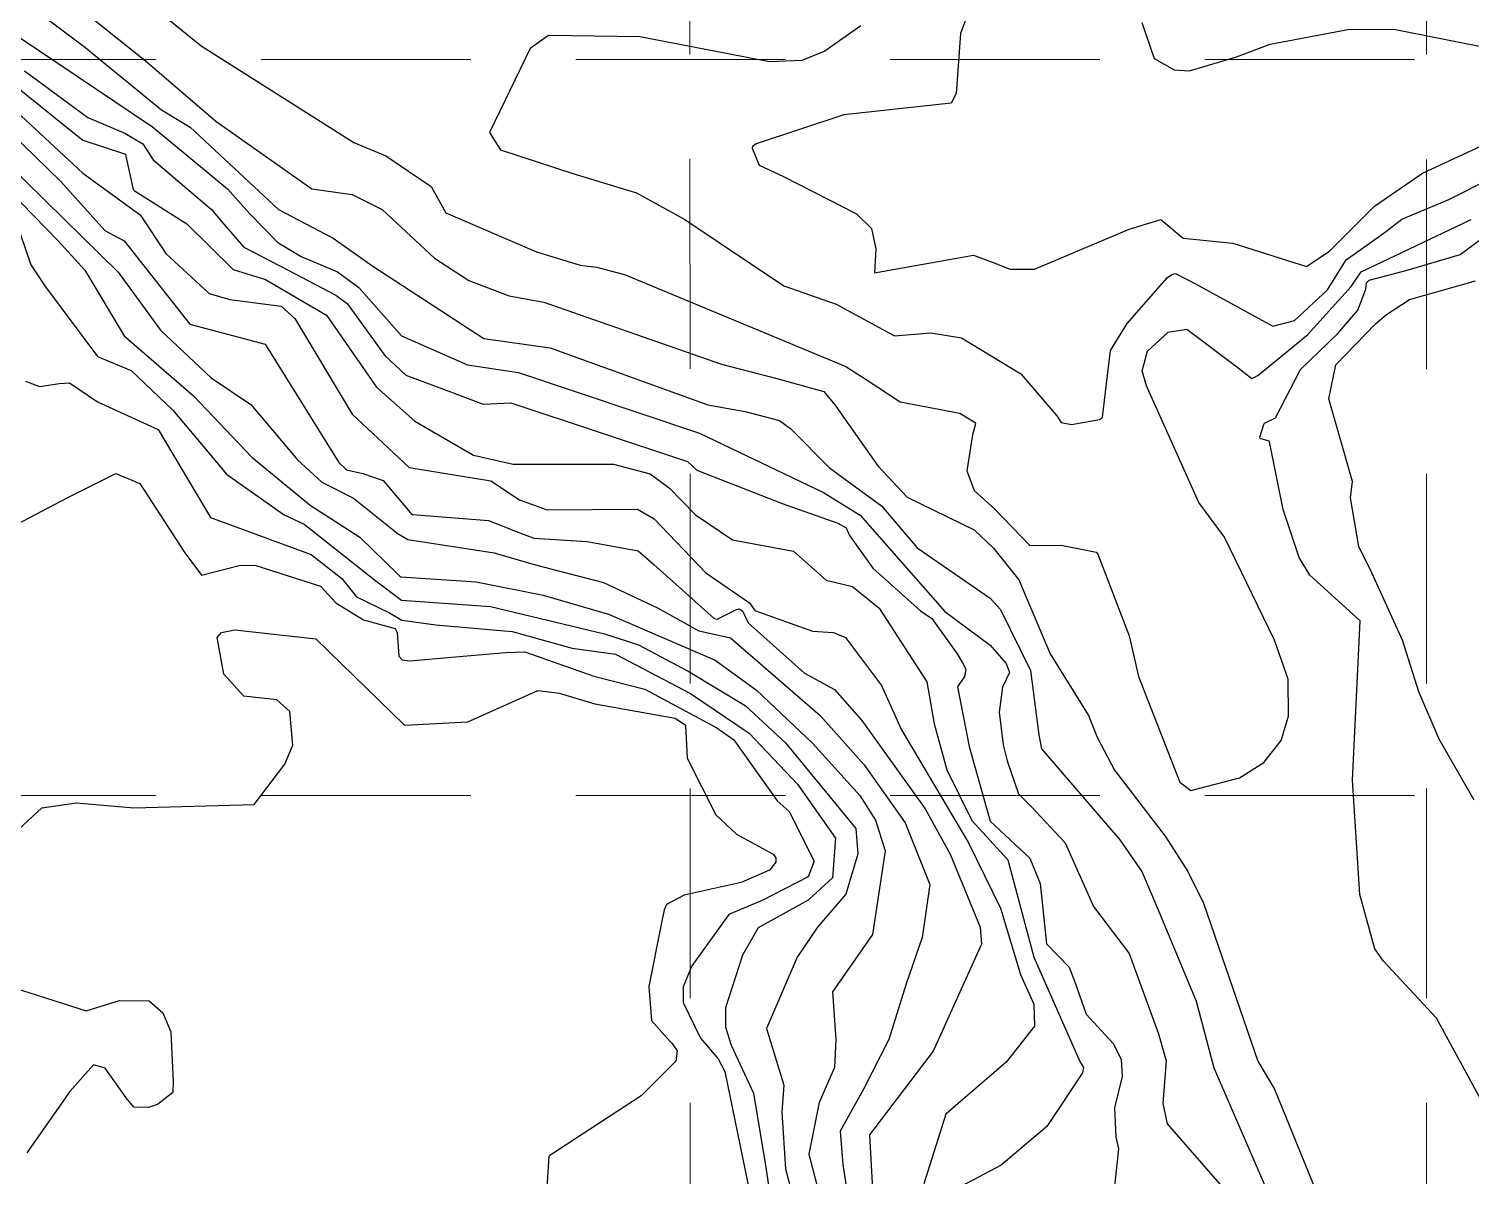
# Model space of a CAD drawing. Header units: inches. Extents: x 2520351 to 2523325, y 7106287 to 7111535.
# Drawn here: x 2520836.4 to 2520939.6, y 7109105.4 to 7109187.5 of the extents above; entities that cross this region are included whole.
import ezdxf

# ---------------------------------------------------------------- set-up
doc = ezdxf.new("R2010")
doc.units = ezdxf.units.IN
doc.header["$MEASUREMENT"] = 0
doc.linetypes.add('DASHED', pattern=[0.75, 0.5, -0.25])
doc.linetypes.add('HIDDEN', pattern=[0.375, 0.25, -0.125])
for name, color, linetype in [('CONTOURS', 35, 'Continuous'), ('GRID', 254, 'DASHED'), ('XPAV-sc1$0$p-foc', 11, 'Continuous')]:
    doc.layers.add(name, color=color, linetype=linetype)

msp = doc.modelspace()

# ---------------------------------------------------------------- linework, layer by layer
at = {"layer": 'CONTOURS'}
for p, q in [((2520843.21, 7109190.8, 733), (2520848.76, 7109186.29, 733)), ((2520838.12, 7109190.54, 734), (2520844.76, 7109185.23, 734)), ((2520903.88, 7109189.36, 731), (2520903.07, 7109187.18, 731)), ((2520837.45, 7109188.44, 735), (2520840.42, 7109186.22, 735)), ((2520895.95, 7109187.71, 732), (2520893.37, 7109185.9, 732)), ((2520916.05, 7109187.97, 730), (2520916.94, 7109185.38, 730)), ((2520835.8, 7109186.87, 736), (2520845.27, 7109180.5, 736)), ((2520873.61, 7109187.02, 732), (2520872.29, 7109186.11, 732)), ((2520880.14, 7109186.93, 732), (2520873.61, 7109187.02, 732)), ((2520889.41, 7109185.14, 732), (2520880.14, 7109186.93, 732)), ((2520903.07, 7109187.18, 731), (2520902.77, 7109182.87, 731)), ((2520925.23, 7109186.4, 730), (2520930.78, 7109187.46, 730)), ((2520930.78, 7109187.46, 730), (2520934.08, 7109187.49, 730)), ((2520934.08, 7109187.49, 730), (2520941.16, 7109186.07, 730)), ((2520840.42, 7109186.22, 735), (2520845.91, 7109181.7, 735)), ((2520848.76, 7109186.29, 733), (2520859.67, 7109179.37, 733)), ((2520872.29, 7109186.11, 732), (2520869.39, 7109180.09, 732)), ((2520893.37, 7109185.9, 732), (2520891.72, 7109185.24, 732)), ((2520922.83, 7109185.51, 730), (2520925.23, 7109186.4, 730)), ((2520833.64, 7109184.89, 738), (2520840.3, 7109179.55, 738)), ((2520844.76, 7109185.23, 734), (2520849.81, 7109180.9, 734)), ((2520891.72, 7109185.24, 732), (2520889.41, 7109185.14, 732)), ((2520916.94, 7109185.38, 730), (2520918.36, 7109184.57, 730)), ((2520918.36, 7109184.57, 730), (2520919.45, 7109184.5, 730)), ((2520919.45, 7109184.5, 730), (2520922.83, 7109185.51, 730)), ((2520836.11, 7109184.51, 737), (2520840.66, 7109181.16, 737)), ((2520833.74, 7109183.25, 739), (2520840.29, 7109177.19, 739)), ((2520902.77, 7109182.87, 731), (2520902.4, 7109182.19, 731)), ((2520833.13, 7109182.02, 740), (2520838.73, 7109176.59, 740)), ((2520845.91, 7109181.7, 735), (2520847.98, 7109180.48, 735)), ((2520902.4, 7109182.19, 731), (2520894.74, 7109181.36, 731)), ((2520840.66, 7109181.16, 737), (2520843.29, 7109180.03, 737)), ((2520845.27, 7109180.5, 736), (2520850.65, 7109176.07, 736)), ((2520847.98, 7109180.48, 735), (2520854.29, 7109174.57, 735)), ((2520849.81, 7109180.9, 734), (2520856.68, 7109176.05, 734)), ((2520894.74, 7109181.36, 731), (2520888.46, 7109179.29, 731)), ((2520840.3, 7109179.55, 738), (2520843.28, 7109178.57, 738)), ((2520843.29, 7109180.03, 737), (2520844.59, 7109179.29, 737)), ((2520869.39, 7109180.09, 732), (2520870.16, 7109178.84, 732)), ((2520843.28, 7109178.57, 738), (2520843.35, 7109178.54, 738)), ((2520843.35, 7109178.54, 738), (2520843.37, 7109178.39, 738)), ((2520843.37, 7109178.39, 738), (2520843.89, 7109176.02, 738)), ((2520844.59, 7109179.29, 737), (2520845.32, 7109178.13, 737)), ((2520859.67, 7109179.37, 733), (2520861.98, 7109178.42, 733)), ((2520861.98, 7109178.42, 733), (2520865.21, 7109176.23, 733)), ((2520870.16, 7109178.84, 732), (2520875.35, 7109177.15, 732)), ((2520888.2, 7109179.09, 731), (2520888.17, 7109178.97, 731)), ((2520888.17, 7109178.97, 731), (2520888.67, 7109177.75, 731)), ((2520888.46, 7109179.29, 731), (2520888.2, 7109179.09, 731)), ((2520936.14, 7109177.19, 731), (2520940.66, 7109179.27, 731)), ((2520833.65, 7109177.34, 742), (2520838.5, 7109172.36, 742)), ((2520834.8, 7109177.96, 741), (2520840.32, 7109172.55, 741)), ((2520845.32, 7109178.13, 737), (2520849.5, 7109174.59, 737)), ((2520888.67, 7109177.75, 731), (2520890.41, 7109176.93, 731)), ((2520838.73, 7109176.59, 740), (2520841.87, 7109173.08, 740)), ((2520840.29, 7109177.19, 739), (2520844.4, 7109174.19, 739)), ((2520875.35, 7109177.15, 732), (2520879.91, 7109175.77, 732)), ((2520890.41, 7109176.93, 731), (2520895.63, 7109174.27, 731)), ((2520932.7, 7109174.83, 731), (2520936.14, 7109177.19, 731)), ((2520938.02, 7109175.29, 732), (2520940.85, 7109176.72, 732)), ((2520843.89, 7109176.02, 738), (2520843.97, 7109175.94, 738)), ((2520843.97, 7109175.94, 738), (2520847.73, 7109173.56, 738)), ((2520850.65, 7109176.07, 736), (2520852.21, 7109174.3, 736)), ((2520856.68, 7109176.05, 734), (2520859.56, 7109175.65, 734)), ((2520859.56, 7109175.65, 734), (2520861.7, 7109174.59, 734)), ((2520865.21, 7109176.23, 733), (2520866.25, 7109174.35, 733)), ((2520879.91, 7109175.77, 732), (2520883.36, 7109173.87, 732)), ((2520934.66, 7109173.88, 732), (2520938.02, 7109175.29, 732)), ((2520849.5, 7109174.59, 737), (2520850.38, 7109173.54, 737)), ((2520852.21, 7109174.3, 736), (2520854.24, 7109172.23, 736)), ((2520854.29, 7109174.57, 735), (2520858.19, 7109172.54, 735)), ((2520861.7, 7109174.59, 734), (2520865.46, 7109171.1, 734)), ((2520866.25, 7109174.35, 733), (2520872.75, 7109171.55, 733)), ((2520895.63, 7109174.27, 731), (2520896.7, 7109173.22, 731)), ((2520929.5, 7109171.62, 731), (2520932.7, 7109174.83, 731)), ((2520835.48, 7109173.85, 743), (2520836.58, 7109170.62, 743)), ((2520844.4, 7109174.19, 739), (2520846.24, 7109171.43, 739)), ((2520847.73, 7109173.56, 738), (2520851.05, 7109170.28, 738)), ((2520850.38, 7109173.54, 737), (2520851.82, 7109171.89, 737)), ((2520883.36, 7109173.87, 732), (2520890.44, 7109169.11, 732)), ((2520896.7, 7109173.22, 731), (2520897.03, 7109171.76, 731)), ((2520915.14, 7109173.18, 731), (2520917.4, 7109173.87, 731)), ((2520917.4, 7109173.87, 731), (2520919, 7109172.53, 731)), ((2520931.75, 7109170.11, 733), (2520939.62, 7109173.87, 733)), ((2520933.38, 7109172.92, 732), (2520934.66, 7109173.88, 732)), ((2520838.5, 7109172.36, 742), (2520840.43, 7109170.24, 742)), ((2520840.32, 7109172.55, 741), (2520842.82, 7109170.09, 741)), ((2520841.87, 7109173.08, 740), (2520843.24, 7109172.34, 740)), ((2520843.24, 7109172.34, 740), (2520847.95, 7109166.38, 740)), ((2520854.24, 7109172.23, 736), (2520855.92, 7109171.21, 736)), ((2520858.19, 7109172.54, 735), (2520861.04, 7109170.52, 735)), ((2520908.37, 7109170.32, 731), (2520915.14, 7109173.18, 731)), ((2520919, 7109172.53, 731), (2520922.55, 7109172.18, 731)), ((2520922.55, 7109172.18, 731), (2520927.84, 7109170.51, 731)), ((2520930.66, 7109170.99, 732), (2520933.38, 7109172.92, 732)), ((2520938.83, 7109171.37, 734), (2520941.28, 7109173.17, 734)), ((2520846.24, 7109171.43, 739), (2520849.34, 7109168.58, 739)), ((2520851.82, 7109171.89, 737), (2520854.98, 7109170.23, 737)), ((2520855.92, 7109171.21, 736), (2520858.5, 7109170.11, 736)), ((2520872.75, 7109171.55, 733), (2520875.87, 7109170.61, 733)), ((2520897.03, 7109171.76, 731), (2520896.92, 7109170.06, 731)), ((2520896.92, 7109170.06, 731), (2520904, 7109171.32, 731)), ((2520904, 7109171.32, 731), (2520905.73, 7109170.68, 731)), ((2520927.84, 7109170.51, 731), (2520929.5, 7109171.62, 731)), ((2520935.04, 7109170.24, 734), (2520938.83, 7109171.37, 734)), ((2520836.58, 7109170.62, 743), (2520837.63, 7109169.06, 743)), ((2520840.43, 7109170.24, 742), (2520843.26, 7109165.55, 742)), ((2520851.05, 7109170.28, 738), (2520853.37, 7109169.58, 738)), ((2520854.98, 7109170.23, 737), (2520858.38, 7109168.45, 737)), ((2520858.5, 7109170.11, 736), (2520860.03, 7109169.01, 736)), ((2520861.04, 7109170.52, 735), (2520868.97, 7109165.36, 735)), ((2520865.46, 7109171.1, 734), (2520867.91, 7109169.51, 734)), ((2520875.87, 7109170.61, 733), (2520877.04, 7109170.45, 733)), ((2520877.04, 7109170.45, 733), (2520879.05, 7109169.92, 733)), ((2520905.73, 7109170.68, 731), (2520906.61, 7109170.31, 731)), ((2520906.61, 7109170.31, 731), (2520908.37, 7109170.32, 731)), ((2520929.33, 7109168.83, 732), (2520930.66, 7109170.99, 732)), ((2520931.03, 7109169.08, 733), (2520931.75, 7109170.11, 733)), ((2520932.32, 7109169.53, 734), (2520935.04, 7109170.24, 734)), ((2520935.04, 7109170.24, 734), (2520935.04, 7109170.24, 734)), ((2520842.82, 7109170.09, 741), (2520845.86, 7109165.94, 741)), ((2520853.37, 7109169.58, 738), (2520857.73, 7109167.01, 738)), ((2520867.91, 7109169.51, 734), (2520870.79, 7109168.41, 734)), ((2520879.05, 7109169.92, 733), (2520894.88, 7109163.34, 733)), ((2520890.44, 7109169.11, 732), (2520894.18, 7109167.82, 732)), ((2520914.99, 7109166.43, 732), (2520917.88, 7109169.72, 732)), ((2520917.88, 7109169.72, 732), (2520918.2, 7109169.92, 732)), ((2520918.2, 7109169.92, 732), (2520918.44, 7109170.01, 732)), ((2520918.44, 7109170.01, 732), (2520918.5, 7109169.99, 732)), ((2520918.5, 7109169.99, 732), (2520919.9, 7109169.27, 732)), ((2520919.9, 7109169.27, 732), (2520925.43, 7109166.24, 732)), ((2520927.91, 7109165.62, 733), (2520931.03, 7109169.08, 733)), ((2520932.07, 7109168.87, 734), (2520932.13, 7109169.34, 734)), ((2520932.13, 7109169.34, 734), (2520932.32, 7109169.53, 734)), ((2520935.21, 7109168.15, 735), (2520939.92, 7109169.47, 735)), ((2520837.63, 7109169.06, 743), (2520841.35, 7109164.06, 743)), ((2520849.34, 7109168.58, 739), (2520850.81, 7109168.14, 739)), ((2520850.81, 7109168.14, 739), (2520854.47, 7109167.67, 739)), ((2520858.38, 7109168.45, 737), (2520859.21, 7109167.86, 737)), ((2520860.03, 7109169.01, 736), (2520863.08, 7109165.54, 736)), ((2520870.79, 7109168.41, 734), (2520873.27, 7109167.94, 734)), ((2520926.97, 7109166.65, 732), (2520929.33, 7109168.83, 732)), ((2520931.51, 7109167.37, 734), (2520932.07, 7109168.87, 734)), ((2520933.55, 7109167.08, 735), (2520935.21, 7109168.15, 735)), ((2520854.47, 7109167.67, 739), (2520855.47, 7109166.78, 739)), ((2520857.73, 7109167.01, 738), (2520861.3, 7109161.87, 738)), ((2520859.21, 7109167.86, 737), (2520861.89, 7109164.13, 737)), ((2520873.27, 7109167.94, 734), (2520885.98, 7109163.51, 734)), ((2520894.18, 7109167.82, 732), (2520898.36, 7109165.55, 732)), ((2520930.07, 7109165.7, 734), (2520931.51, 7109167.37, 734)), ((2520932.76, 7109166.41, 735), (2520933.55, 7109167.08, 735)), ((2520847.95, 7109166.38, 740), (2520853.34, 7109164.95, 740)), ((2520855.47, 7109166.78, 739), (2520859.56, 7109159.94, 739)), ((2520913.82, 7109164.5, 732), (2520914.99, 7109166.43, 732)), ((2520917.93, 7109165.81, 733), (2520919.27, 7109166.02, 733)), ((2520919.27, 7109166.02, 733), (2520922.82, 7109163.34, 733)), ((2520925.43, 7109166.24, 732), (2520926.97, 7109166.65, 732)), ((2520929.94, 7109163.47, 735), (2520932.76, 7109166.41, 735)), ((2520843.26, 7109165.55, 742), (2520848.22, 7109161.25, 742)), ((2520845.86, 7109165.94, 741), (2520849.47, 7109162.54, 741)), ((2520853.34, 7109164.95, 740), (2520858.6, 7109156.47, 740)), ((2520863.08, 7109165.54, 736), (2520867.82, 7109163.46, 736)), ((2520868.97, 7109165.36, 735), (2520873.72, 7109164.68, 735)), ((2520898.36, 7109165.55, 732), (2520900.95, 7109165.75, 732)), ((2520900.95, 7109165.75, 732), (2520903.14, 7109165.41, 732)), ((2520903.14, 7109165.41, 732), (2520907.39, 7109162.82, 732)), ((2520916.45, 7109164.44, 733), (2520917.93, 7109165.81, 733)), ((2520924.34, 7109162.7, 733), (2520927.91, 7109165.62, 733)), ((2520927.39, 7109163.13, 734), (2520930.07, 7109165.7, 734)), ((2520841.35, 7109164.06, 743), (2520843.76, 7109163.06, 743)), ((2520861.89, 7109164.13, 737), (2520863.39, 7109162.73, 737)), ((2520873.72, 7109164.68, 735), (2520885, 7109160.61, 735)), ((2520913.23, 7109159.73, 732), (2520913.82, 7109164.5, 732)), ((2520916.07, 7109163.04, 733), (2520916.45, 7109164.44, 733)), ((2520843.76, 7109163.06, 743), (2520846.72, 7109160.23, 743)), ((2520867.82, 7109163.46, 736), (2520871.45, 7109162.91, 736)), ((2520871.45, 7109162.91, 736), (2520884.41, 7109158.57, 736)), ((2520885.98, 7109163.51, 734), (2520889.95, 7109162.49, 734)), ((2520894.88, 7109163.34, 733), (2520896.4, 7109162.38, 733)), ((2520916.38, 7109161.96, 733), (2520916.07, 7109163.04, 733)), ((2520922.82, 7109163.34, 733), (2520923.91, 7109162.5, 733)), ((2520925.61, 7109159.67, 734), (2520927.39, 7109163.13, 734)), ((2520929.44, 7109161.04, 735), (2520929.94, 7109163.47, 735)), ((2520836.2, 7109162.31, 744), (2520837.19, 7109161.91, 744)), ((2520837.19, 7109161.91, 744), (2520838.62, 7109162.13, 744)), ((2520838.62, 7109162.13, 744), (2520839.34, 7109162.19, 744)), ((2520838.62, 7109162.13, 744), (2520838.62, 7109162.13, 744)), ((2520839.34, 7109162.19, 744), (2520841.35, 7109160.83, 744)), ((2520849.47, 7109162.54, 741), (2520852.3, 7109160.62, 741)), ((2520861.3, 7109161.87, 738), (2520864.05, 7109159.43, 738)), ((2520863.39, 7109162.73, 737), (2520866.28, 7109161.65, 737)), ((2520889.95, 7109162.49, 734), (2520893.31, 7109161.57, 734)), ((2520896.4, 7109162.38, 733), (2520898.76, 7109160.83, 733)), ((2520907.39, 7109162.82, 732), (2520909.96, 7109159.82, 732)), ((2520920.12, 7109153.63, 733), (2520916.38, 7109161.96, 733)), ((2520923.91, 7109162.5, 733), (2520924.34, 7109162.7, 733)), ((2520841.35, 7109160.83, 744), (2520845.67, 7109158.83, 744)), ((2520848.22, 7109161.25, 742), (2520852.38, 7109156.87, 742)), ((2520866.28, 7109161.65, 737), (2520868.92, 7109160.65, 737)), ((2520893.31, 7109161.57, 734), (2520894.09, 7109160.61, 734)), ((2520898.76, 7109160.83, 733), (2520903.02, 7109160.02, 733)), ((2520931.11, 7109155.13, 735), (2520929.44, 7109161.04, 735)), ((2520846.72, 7109160.23, 743), (2520848.63, 7109157.97, 743)), ((2520852.3, 7109160.62, 741), (2520855.64, 7109156.67, 741)), ((2520859.56, 7109159.94, 739), (2520863.63, 7109156.12, 739)), ((2520868.92, 7109160.65, 737), (2520870.9, 7109160.76, 737)), ((2520870.9, 7109160.76, 737), (2520883.55, 7109156.55, 737)), ((2520885, 7109160.61, 735), (2520887.67, 7109160.13, 735)), ((2520887.67, 7109160.13, 735), (2520890.12, 7109159.48, 735)), ((2520894.09, 7109160.61, 734), (2520897.17, 7109156.25, 734)), ((2520903.02, 7109160.02, 733), (2520904.12, 7109159.35, 733)), ((2520909.96, 7109159.82, 732), (2520910.27, 7109159.35, 732)), ((2520845.67, 7109158.83, 744), (2520849.42, 7109152.54, 744)), ((2520864.05, 7109159.43, 738), (2520868.25, 7109157, 738)), ((2520890.12, 7109159.48, 735), (2520890.94, 7109158.89, 735)), ((2520890.94, 7109158.89, 735), (2520893.71, 7109156.09, 735)), ((2520904.16, 7109159.25, 733), (2520903.93, 7109158.45, 733)), ((2520904.12, 7109159.35, 733), (2520904.16, 7109159.25, 733)), ((2520910.27, 7109159.35, 732), (2520911.02, 7109159.19, 732)), ((2520911.02, 7109159.19, 732), (2520913.02, 7109159.56, 732)), ((2520913.02, 7109159.56, 732), (2520913.09, 7109159.61, 732)), ((2520913.09, 7109159.61, 732), (2520913.16, 7109159.66, 732)), ((2520913.16, 7109159.66, 732), (2520913.23, 7109159.73, 732)), ((2520924.49, 7109158.29, 734), (2520924.78, 7109159.2, 734)), ((2520924.78, 7109159.2, 734), (2520924.83, 7109159.3, 734)), ((2520924.83, 7109159.3, 734), (2520925.61, 7109159.67, 734)), ((2520848.63, 7109157.97, 743), (2520850.57, 7109155.65, 743)), ((2520884.41, 7109158.57, 736), (2520893.27, 7109154.33, 736)), ((2520903.93, 7109158.45, 733), (2520903.54, 7109155.88, 733)), ((2520924.51, 7109158.2, 734), (2520924.49, 7109158.29, 734)), ((2520925.15, 7109158, 734), (2520924.51, 7109158.2, 734)), ((2520925.18, 7109157.96, 734), (2520925.15, 7109158, 734)), ((2520926.15, 7109153.13, 734), (2520925.18, 7109157.96, 734)), ((2520852.38, 7109156.87, 742), (2520856.55, 7109153.43, 742)), ((2520868.25, 7109157, 738), (2520871.08, 7109156.37, 738)), ((2520839.23, 7109153.97, 745), (2520842.66, 7109155.7, 745)), ((2520842.66, 7109155.7, 745), (2520844.38, 7109154.97, 745)), ((2520855.64, 7109156.67, 741), (2520857.4, 7109155.07, 741)), ((2520858.6, 7109156.47, 740), (2520859.15, 7109155.95, 740)), ((2520859.15, 7109155.95, 740), (2520860.32, 7109155.7, 740)), ((2520860.32, 7109155.7, 740), (2520861.77, 7109155.19, 740)), ((2520863.63, 7109156.12, 739), (2520869.49, 7109155.18, 739)), ((2520871.08, 7109156.37, 738), (2520878.25, 7109156.36, 738)), ((2520878.25, 7109156.36, 738), (2520880.87, 7109155.66, 738)), ((2520880.87, 7109155.66, 738), (2520882.25, 7109154.64, 738)), ((2520883.55, 7109156.55, 737), (2520884.21, 7109155.93, 737)), ((2520884.21, 7109155.93, 737), (2520890.31, 7109153.55, 737)), ((2520893.71, 7109156.09, 735), (2520897.43, 7109153.37, 735)), ((2520897.17, 7109156.25, 734), (2520899.27, 7109153.99, 734)), ((2520903.54, 7109155.88, 733), (2520904.06, 7109154.48, 733)), ((2520844.38, 7109154.97, 745), (2520847.6, 7109150.02, 745)), ((2520850.57, 7109155.65, 743), (2520854.69, 7109152.73, 743)), ((2520857.4, 7109155.07, 741), (2520859.66, 7109153.92, 741)), ((2520861.77, 7109155.19, 740), (2520863.71, 7109152.91, 740)), ((2520869.49, 7109155.18, 739), (2520871.53, 7109153.81, 739)), ((2520882.25, 7109154.64, 738), (2520884.13, 7109152.73, 738)), ((2520930.97, 7109153.96, 735), (2520931.11, 7109155.13, 735)), ((2520830.14, 7109149.21, 745), (2520839.23, 7109153.97, 745)), ((2520859.66, 7109153.92, 741), (2520862.28, 7109151.84, 741)), ((2520871.53, 7109153.81, 739), (2520873.5, 7109153.09, 739)), ((2520893.27, 7109154.33, 736), (2520895.9, 7109152.71, 736)), ((2520899.27, 7109153.99, 734), (2520904.06, 7109151.67, 734)), ((2520904.06, 7109154.48, 733), (2520905.53, 7109153.14, 733)), ((2520921.97, 7109151.15, 733), (2520920.12, 7109153.63, 733)), ((2520931.57, 7109150.46, 735), (2520930.97, 7109153.96, 735)), ((2520854.69, 7109152.73, 743), (2520856.13, 7109152.06, 743)), ((2520856.55, 7109153.43, 742), (2520860.11, 7109151.15, 742)), ((2520863.71, 7109152.91, 740), (2520863.79, 7109152.84, 740)), ((2520863.79, 7109152.84, 740), (2520863.88, 7109152.77, 740)), ((2520863.88, 7109152.77, 740), (2520869.31, 7109152.33, 740)), ((2520873.5, 7109153.09, 739), (2520879.97, 7109153.15, 739)), ((2520879.97, 7109153.15, 739), (2520881.17, 7109152.44, 739)), ((2520884.13, 7109152.73, 738), (2520886.77, 7109150.96, 738)), ((2520890.31, 7109153.55, 737), (2520894.3, 7109152.15, 737)), ((2520895.9, 7109152.71, 736), (2520901.96, 7109145.81, 736)), ((2520897.43, 7109153.37, 735), (2520899.99, 7109150.37, 735)), ((2520905.53, 7109153.14, 733), (2520908.04, 7109150.55, 733)), ((2520927.31, 7109149.68, 734), (2520926.15, 7109153.13, 734)), ((2520849.42, 7109152.54, 744), (2520856.62, 7109149.9, 744)), ((2520856.13, 7109152.06, 743), (2520861.26, 7109148.02, 743)), ((2520862.28, 7109151.84, 741), (2520862.79, 7109151.43, 741)), ((2520869.31, 7109152.33, 740), (2520871.24, 7109151.57, 740)), ((2520871.24, 7109151.57, 740), (2520872.56, 7109151.07, 740)), ((2520881.17, 7109152.44, 739), (2520884.85, 7109148.59, 739)), ((2520894.3, 7109152.15, 737), (2520894.89, 7109151.81, 737)), ((2520894.89, 7109151.81, 737), (2520895.13, 7109151.27, 737)), ((2520904.06, 7109151.67, 734), (2520905.45, 7109150.36, 734)), ((2520860.11, 7109151.15, 742), (2520862.86, 7109148.46, 742)), ((2520862.79, 7109151.43, 741), (2520863.55, 7109150.98, 741)), ((2520863.55, 7109150.98, 741), (2520869.71, 7109150.02, 741)), ((2520872.56, 7109151.07, 740), (2520876.37, 7109150.84, 740)), ((2520876.37, 7109150.84, 740), (2520880.01, 7109150.17, 740)), ((2520886.77, 7109150.96, 738), (2520891.14, 7109150.14, 738)), ((2520895.13, 7109151.27, 737), (2520896.81, 7109148.91, 737)), ((2520908.04, 7109150.55, 733), (2520910.29, 7109150.56, 733)), ((2520910.29, 7109150.56, 733), (2520912.78, 7109150.07, 733)), ((2520925.53, 7109143.78, 733), (2520921.97, 7109151.15, 733)), ((2520847.6, 7109150.02, 745), (2520848.79, 7109148.43, 745)), ((2520856.62, 7109149.9, 744), (2520858.82, 7109148.19, 744)), ((2520869.71, 7109150.02, 741), (2520872.58, 7109149.19, 741)), ((2520880.01, 7109150.17, 740), (2520881.15, 7109149.18, 740)), ((2520891.14, 7109150.14, 738), (2520893.47, 7109148.07, 738)), ((2520899.99, 7109150.37, 735), (2520905.19, 7109146.77, 735)), ((2520905.45, 7109150.36, 734), (2520907.24, 7109148.09, 734)), ((2520912.78, 7109150.07, 733), (2520912.91, 7109149.92, 733)), ((2520912.91, 7109149.92, 733), (2520915.14, 7109144.07, 733)), ((2520928.06, 7109148.42, 734), (2520927.31, 7109149.68, 734)), ((2520932.51, 7109148.58, 735), (2520931.57, 7109150.46, 735)), ((2520848.79, 7109148.43, 745), (2520851.57, 7109149.14, 745)), ((2520851.57, 7109149.14, 745), (2520852.67, 7109149.12, 745)), ((2520852.67, 7109149.12, 745), (2520857.3, 7109147.64, 745)), ((2520862.86, 7109148.46, 742), (2520862.92, 7109148.4, 742)), ((2520872.58, 7109149.19, 741), (2520877.55, 7109147.89, 741)), ((2520881.15, 7109149.18, 740), (2520885.45, 7109145.33, 740)), ((2520884.85, 7109148.59, 739), (2520887.98, 7109146.43, 739)), ((2520896.81, 7109148.91, 737), (2520900.21, 7109145.86, 737)), ((2520934.69, 7109143.78, 735), (2520932.51, 7109148.58, 735)), ((2520857.3, 7109147.64, 745), (2520858.38, 7109146.44, 745)), ((2520858.82, 7109148.19, 744), (2520859.86, 7109146.87, 744)), ((2520861.26, 7109148.02, 743), (2520863.08, 7109146.64, 743)), ((2520862.92, 7109148.4, 742), (2520862.98, 7109148.35, 742)), ((2520862.98, 7109148.35, 742), (2520863.04, 7109148.29, 742)), ((2520863.04, 7109148.29, 742), (2520868.44, 7109147.94, 742)), ((2520868.44, 7109147.94, 742), (2520873.23, 7109146.99, 742)), ((2520877.55, 7109147.89, 741), (2520881.4, 7109146.08, 741)), ((2520893.47, 7109148.07, 738), (2520895.35, 7109147.6, 738)), ((2520895.35, 7109147.6, 738), (2520897.25, 7109146.07, 738)), ((2520907.24, 7109148.09, 734), (2520909.5, 7109142.8, 734)), ((2520931.66, 7109145.16, 734), (2520928.06, 7109148.42, 734)), ((2520858.38, 7109146.44, 745), (2520860.38, 7109145.23, 745)), ((2520859.86, 7109146.87, 744), (2520862.23, 7109145.72, 744)), ((2520863.08, 7109146.64, 743), (2520869.45, 7109146.18, 743)), ((2520873.23, 7109146.99, 742), (2520877.9, 7109145.63, 742)), ((2520887.98, 7109146.43, 739), (2520888.37, 7109145.9, 739)), ((2520905.19, 7109146.77, 735), (2520905.94, 7109145.96, 735)), ((2520862.23, 7109145.72, 744), (2520863.12, 7109145.21, 744)), ((2520869.45, 7109146.18, 743), (2520877.61, 7109144.22, 743)), ((2520877.9, 7109145.63, 742), (2520885.52, 7109142.33, 742)), ((2520881.4, 7109146.08, 741), (2520884.36, 7109144.43, 741)), ((2520885.68, 7109145.27, 740), (2520887.05, 7109145.96, 740)), ((2520887.05, 7109145.96, 740), (2520887.18, 7109145.99, 740)), ((2520887.18, 7109145.99, 740), (2520887.24, 7109146, 740)), ((2520887.24, 7109146, 740), (2520887.49, 7109145.87, 740)), ((2520887.49, 7109145.87, 740), (2520887.88, 7109145.01, 740)), ((2520888.37, 7109145.9, 739), (2520892.5, 7109144.41, 739)), ((2520897.25, 7109146.07, 738), (2520900.68, 7109140.8, 738)), ((2520900.21, 7109145.86, 737), (2520901.02, 7109145.33, 737)), ((2520901.96, 7109145.81, 736), (2520905.21, 7109143.41, 736)), ((2520905.94, 7109145.96, 735), (2520908.09, 7109141.61, 735)), ((2520849.91, 7109143.95, 746), (2520850.22, 7109144.33, 746)), ((2520850.22, 7109144.33, 746), (2520851.16, 7109144.51, 746)), ((2520851.16, 7109144.51, 746), (2520856.97, 7109143.86, 746)), ((2520860.38, 7109145.23, 745), (2520862.63, 7109144.61, 745)), ((2520862.63, 7109144.61, 745), (2520862.79, 7109144.32, 745)), ((2520862.79, 7109144.32, 745), (2520862.9, 7109142.62, 745)), ((2520863.12, 7109145.21, 744), (2520865.54, 7109144.87, 744)), ((2520865.54, 7109144.87, 744), (2520871.01, 7109144.39, 744)), ((2520871.01, 7109144.39, 744), (2520875.31, 7109143.2, 744)), ((2520884.36, 7109144.43, 741), (2520886.63, 7109143.94, 741)), ((2520885.45, 7109145.33, 740), (2520885.56, 7109145.29, 740)), ((2520885.56, 7109145.29, 740), (2520885.68, 7109145.27, 740)), ((2520887.88, 7109145.01, 740), (2520891.93, 7109141.4, 740)), ((2520892.5, 7109144.41, 739), (2520893.99, 7109144.32, 739)), ((2520893.99, 7109144.32, 739), (2520894.86, 7109143.97, 739)), ((2520901.02, 7109145.33, 737), (2520902.83, 7109142.79, 737)), ((2520931.11, 7109133.75, 734), (2520931.66, 7109145.16, 734)), ((2520850.38, 7109141.33, 746), (2520849.91, 7109143.95, 746)), ((2520856.97, 7109143.86, 746), (2520863.31, 7109137.69, 746)), ((2520877.61, 7109144.22, 743), (2520880.05, 7109143.43, 743)), ((2520880.05, 7109143.43, 743), (2520883.59, 7109141.55, 743)), ((2520886.63, 7109143.94, 741), (2520893.04, 7109138.38, 741)), ((2520894.86, 7109143.97, 739), (2520897.42, 7109140.53, 739)), ((2520905.21, 7109143.41, 736), (2520906.34, 7109142.09, 736)), ((2520915.14, 7109144.07, 733), (2520915.82, 7109141.17, 733)), ((2520926.52, 7109140.97, 733), (2520925.53, 7109143.78, 733)), ((2520935.87, 7109140.08, 735), (2520934.69, 7109143.78, 735)), ((2520862.9, 7109142.62, 745), (2520863.13, 7109142.37, 745)), ((2520863.13, 7109142.37, 745), (2520863.65, 7109142.29, 745)), ((2520863.65, 7109142.29, 745), (2520870.53, 7109142.88, 745)), ((2520870.53, 7109142.88, 745), (2520871.92, 7109142.93, 745)), ((2520871.92, 7109142.93, 745), (2520876.84, 7109141.19, 745)), ((2520875.31, 7109143.2, 744), (2520878.41, 7109142.77, 744)), ((2520878.41, 7109142.77, 744), (2520883.76, 7109139.95, 744)), ((2520885.52, 7109142.33, 742), (2520888.49, 7109140.2, 742)), ((2520902.83, 7109142.79, 737), (2520903.23, 7109142.15, 737)), ((2520909.5, 7109142.8, 734), (2520912.23, 7109138.39, 734)), ((2520851.8, 7109139.76, 746), (2520850.38, 7109141.33, 746)), ((2520883.59, 7109141.55, 743), (2520887.68, 7109139.1, 743)), ((2520891.93, 7109141.4, 740), (2520894.06, 7109140.25, 740)), ((2520903.23, 7109142.15, 737), (2520903.47, 7109141.7, 737)), ((2520903.47, 7109141.7, 737), (2520903.36, 7109141.16, 737)), ((2520906.58, 7109141.46, 736), (2520906.09, 7109140.41, 736)), ((2520906.34, 7109142.09, 736), (2520906.58, 7109141.46, 736)), ((2520908.09, 7109141.61, 735), (2520908.68, 7109137, 735)), ((2520876.84, 7109141.19, 745), (2520880.49, 7109140.26, 745)), ((2520880.49, 7109140.26, 745), (2520885.64, 7109137.51, 745)), ((2520888.49, 7109140.2, 742), (2520892.5, 7109136.4, 742)), ((2520894.06, 7109140.25, 740), (2520896.03, 7109138.02, 740)), ((2520897.42, 7109140.53, 739), (2520898.86, 7109137.35, 739)), ((2520900.68, 7109140.8, 738), (2520901.19, 7109137.79, 738)), ((2520903.36, 7109141.16, 737), (2520902.86, 7109140.44, 737)), ((2520902.86, 7109140.44, 737), (2520903.7, 7109136.16, 737)), ((2520906.09, 7109140.41, 736), (2520905.85, 7109138.63, 736)), ((2520915.82, 7109141.17, 733), (2520918.76, 7109133.61, 733)), ((2520926.55, 7109138.34, 733), (2520926.52, 7109140.97, 733)), ((2520854.18, 7109139.49, 746), (2520851.8, 7109139.76, 746)), ((2520855.09, 7109138.66, 746), (2520854.18, 7109139.49, 746)), ((2520867.83, 7109137.93, 746), (2520872.84, 7109140.16, 746)), ((2520872.84, 7109140.16, 746), (2520874.37, 7109139.97, 746)), ((2520874.37, 7109139.97, 746), (2520876.91, 7109139.22, 746)), ((2520876.91, 7109139.22, 746), (2520882.66, 7109138.18, 746)), ((2520883.76, 7109139.95, 744), (2520887.96, 7109137.12, 744)), ((2520937.32, 7109136.68, 735), (2520935.87, 7109140.08, 735)), ((2520855.32, 7109136.26, 746), (2520855.09, 7109138.66, 746)), ((2520882.66, 7109138.18, 746), (2520883.41, 7109137.69, 746)), ((2520887.68, 7109139.1, 743), (2520890.55, 7109136.42, 743)), ((2520893.04, 7109138.38, 741), (2520896.19, 7109134.86, 741)), ((2520905.85, 7109138.63, 736), (2520906.14, 7109136.29, 736)), ((2520912.23, 7109138.39, 734), (2520912.86, 7109136.84, 734)), ((2520926.01, 7109136.59, 733), (2520926.55, 7109138.34, 733)), ((2520863.31, 7109137.69, 746), (2520867.83, 7109137.93, 746)), ((2520883.41, 7109137.69, 746), (2520883.53, 7109135.34, 746)), ((2520885.64, 7109137.51, 745), (2520886.86, 7109136.63, 745)), ((2520887.96, 7109137.12, 744), (2520891.41, 7109133.47, 744)), ((2520896.03, 7109138.02, 740), (2520900.55, 7109131.7, 740)), ((2520898.86, 7109137.35, 739), (2520903.64, 7109129.28, 739)), ((2520901.19, 7109137.79, 738), (2520902.1, 7109134.5, 738)), ((2520854.74, 7109134.9, 746), (2520855.32, 7109136.26, 746)), ((2520886.86, 7109136.63, 745), (2520889.96, 7109132.27, 745)), ((2520890.55, 7109136.42, 743), (2520895.58, 7109130.29, 743)), ((2520892.5, 7109136.4, 742), (2520895.88, 7109132.66, 742)), ((2520903.7, 7109136.16, 737), (2520905.21, 7109130.83, 737)), ((2520906.14, 7109136.29, 736), (2520906.42, 7109135.14, 736)), ((2520908.68, 7109137, 735), (2520908.87, 7109136, 735)), ((2520912.86, 7109136.84, 734), (2520914.1, 7109134.48, 734)), ((2520924.79, 7109135.03, 733), (2520926.01, 7109136.59, 733)), ((2520939.83, 7109132.32, 735), (2520937.32, 7109136.68, 735)), ((2520883.53, 7109135.34, 746), (2520885.58, 7109131.27, 746)), ((2520906.42, 7109135.14, 736), (2520907.22, 7109132.78, 736)), ((2520908.87, 7109136, 735), (2520914.47, 7109129.48, 735)), ((2520923.04, 7109133.92, 733), (2520924.79, 7109135.03, 733)), ((2520852.55, 7109132.02, 746), (2520854.74, 7109134.9, 746)), ((2520896.19, 7109134.86, 741), (2520899.13, 7109130.71, 741)), ((2520902.1, 7109134.5, 738), (2520903.89, 7109130.88, 738)), ((2520914.1, 7109134.48, 734), (2520917.73, 7109129.74, 734)), ((2520891.41, 7109133.47, 744), (2520894.14, 7109129.6, 744)), ((2520918.76, 7109133.61, 733), (2520919.55, 7109133.02, 733)), ((2520919.55, 7109133.02, 733), (2520923.04, 7109133.92, 733)), ((2520931.65, 7109125.58, 734), (2520931.11, 7109133.75, 734)), ((2520837.35, 7109131.77, 746), (2520839.84, 7109132.13, 746)), ((2520839.84, 7109132.13, 746), (2520843.94, 7109131.78, 746)), ((2520843.94, 7109131.78, 746), (2520852.55, 7109132.02, 746)), ((2520889.96, 7109132.27, 745), (2520890.81, 7109131.52, 745)), ((2520895.88, 7109132.66, 742), (2520896.99, 7109130.9, 742)), ((2520907.22, 7109132.78, 736), (2520908.15, 7109131.84, 736)), ((2520835.35, 7109129.91, 746), (2520837.35, 7109131.77, 746)), ((2520885.58, 7109131.27, 746), (2520887.05, 7109129.9, 746)), ((2520890.81, 7109131.52, 745), (2520892.62, 7109127.96, 745)), ((2520896.99, 7109130.9, 742), (2520897.69, 7109128.69, 742)), ((2520900.55, 7109131.7, 740), (2520902.34, 7109128.45, 740)), ((2520908.15, 7109131.84, 736), (2520910.56, 7109129.27, 736)), ((2520887.05, 7109129.9, 746), (2520889.67, 7109128.46, 746)), ((2520887.05, 7109129.9, 746), (2520887.05, 7109129.9, 746)), ((2520895.58, 7109130.29, 743), (2520895.73, 7109128.48, 743)), ((2520899.13, 7109130.71, 741), (2520900.89, 7109126.28, 741)), ((2520903.89, 7109130.88, 738), (2520906.46, 7109128.06, 738)), ((2520905.21, 7109130.83, 737), (2520908.03, 7109128.17, 737)), ((2520894.14, 7109129.6, 744), (2520893.92, 7109126.77, 744)), ((2520903.64, 7109129.28, 739), (2520905.94, 7109124.59, 739)), ((2520910.56, 7109129.27, 736), (2520912.6, 7109124.72, 736)), ((2520914.47, 7109129.48, 735), (2520916.04, 7109127.21, 735)), ((2520917.73, 7109129.74, 734), (2520919.33, 7109127.23, 734)), ((2520889.87, 7109127.88, 746), (2520889.42, 7109127.32, 746)), ((2520889.67, 7109128.46, 746), (2520889.87, 7109128.2, 746)), ((2520889.87, 7109128.2, 746), (2520889.87, 7109127.88, 746)), ((2520892.62, 7109127.96, 745), (2520892.17, 7109126.84, 745)), ((2520892.62, 7109127.96, 745), (2520892.62, 7109127.96, 745)), ((2520895.73, 7109128.48, 743), (2520894.87, 7109125.6, 743)), ((2520897.69, 7109128.69, 742), (2520896.78, 7109122.71, 742)), ((2520902.34, 7109128.45, 740), (2520904.48, 7109123.23, 740)), ((2520906.46, 7109128.06, 738), (2520908.32, 7109121.08, 738)), ((2520908.03, 7109128.17, 737), (2520908.77, 7109126.37, 737)), ((2520889.42, 7109127.32, 746), (2520887.39, 7109126.44, 746)), ((2520892.17, 7109126.84, 745), (2520888.88, 7109125.15, 745)), ((2520893.92, 7109126.77, 744), (2520892.18, 7109125.18, 744)), ((2520916.04, 7109127.21, 735), (2520917.23, 7109124.48, 735)), ((2520919.33, 7109127.23, 734), (2520920.47, 7109124.95, 734)), ((2520887.39, 7109126.44, 746), (2520883.32, 7109125.53, 746)), ((2520900.89, 7109126.28, 741), (2520900.33, 7109122.51, 741)), ((2520908.77, 7109126.37, 737), (2520909.22, 7109122.05, 737)), ((2520882.05, 7109124.85, 746), (2520881.88, 7109124.48, 746)), ((2520883.32, 7109125.53, 746), (2520882.05, 7109124.85, 746)), ((2520888.88, 7109125.15, 745), (2520886.55, 7109124.16, 745)), ((2520892.18, 7109125.18, 744), (2520888.6, 7109123.19, 744)), ((2520894.87, 7109125.6, 743), (2520892.86, 7109123.23, 743)), ((2520912.6, 7109124.72, 736), (2520915.15, 7109121.35, 736)), ((2520920.47, 7109124.95, 734), (2520924.35, 7109113.66, 734)), ((2520932.72, 7109121.68, 734), (2520931.65, 7109125.58, 734)), ((2520881.88, 7109124.48, 746), (2520881.67, 7109123.43, 746)), ((2520886.51, 7109124.14, 745), (2520883.87, 7109120.47, 745)), ((2520886.55, 7109124.16, 745), (2520886.51, 7109124.14, 745)), ((2520905.94, 7109124.59, 739), (2520907.37, 7109119.84, 739)), ((2520917.23, 7109124.48, 735), (2520919.94, 7109117.95, 735)), ((2520881.67, 7109123.43, 746), (2520880.78, 7109119, 746)), ((2520888.6, 7109123.19, 744), (2520887.48, 7109121.23, 744)), ((2520892.86, 7109123.23, 743), (2520891.39, 7109121.09, 743)), ((2520896.78, 7109122.71, 742), (2520893.92, 7109118.62, 742)), ((2520904.48, 7109123.23, 740), (2520904.58, 7109122.02, 740)), ((2520900.33, 7109122.51, 741), (2520899.18, 7109119.18, 741)), ((2520904.58, 7109122.02, 740), (2520901.12, 7109114.36, 740)), ((2520909.22, 7109122.05, 737), (2520910.86, 7109120.38, 737)), ((2520933.33, 7109120.8, 734), (2520932.72, 7109121.68, 734)), ((2520887.48, 7109121.23, 744), (2520886.27, 7109117.46, 744)), ((2520891.39, 7109121.09, 743), (2520889.2, 7109115.98, 743)), ((2520908.32, 7109121.08, 738), (2520911.64, 7109113.58, 738)), ((2520915.15, 7109121.35, 736), (2520917.25, 7109115.61, 736)), ((2520937.13, 7109116.72, 734), (2520933.33, 7109120.8, 734)), ((2520831.09, 7109120.26, 747), (2520840.52, 7109117.26, 747)), ((2520883.87, 7109120.47, 745), (2520883.25, 7109118.98, 745)), ((2520907.37, 7109119.84, 739), (2520908.32, 7109117.74, 739)), ((2520910.86, 7109120.38, 737), (2520911.28, 7109119.26, 737)), ((2520880.78, 7109119, 746), (2520880.97, 7109116.57, 746)), ((2520883.25, 7109118.98, 745), (2520883.24, 7109117.85, 745)), ((2520893.92, 7109118.62, 742), (2520894.17, 7109115.19, 742)), ((2520899.18, 7109119.18, 741), (2520897.96, 7109115.19, 741)), ((2520911.28, 7109119.26, 737), (2520912.08, 7109117.02, 737)), ((2520840.52, 7109117.26, 747), (2520842.91, 7109118, 747)), ((2520842.91, 7109118, 747), (2520845.04, 7109117.96, 747)), ((2520845.04, 7109117.96, 747), (2520846.02, 7109117.1, 747)), ((2520883.24, 7109117.85, 745), (2520884.49, 7109115.3, 745)), ((2520908.32, 7109117.74, 739), (2520908.37, 7109116.15, 739)), ((2520919.94, 7109117.95, 735), (2520921.21, 7109113.18, 735)), ((2520846.02, 7109117.1, 747), (2520846.59, 7109115.76, 747)), ((2520880.97, 7109116.57, 746), (2520882.28, 7109115.08, 746)), ((2520886.27, 7109117.46, 744), (2520886.27, 7109116.09, 744)), ((2520912.08, 7109117.02, 737), (2520914, 7109114.92, 737)), ((2520943.03, 7109105.88, 734), (2520937.13, 7109116.72, 734)), ((2520846.59, 7109115.76, 747), (2520846.75, 7109112.18, 747)), ((2520886.27, 7109116.09, 744), (2520886.67, 7109114.79, 744)), ((2520889.2, 7109115.98, 743), (2520890.43, 7109111.93, 743)), ((2520908.37, 7109116.15, 739), (2520906.34, 7109113.59, 739)), ((2520917.25, 7109115.61, 736), (2520917.8, 7109113.67, 736)), ((2520882.28, 7109115.08, 746), (2520882.3, 7109115.06, 746)), ((2520882.3, 7109115.06, 746), (2520882.46, 7109114.91, 746)), ((2520882.46, 7109114.91, 746), (2520882.82, 7109114.38, 746)), ((2520884.49, 7109115.3, 745), (2520885.74, 7109113.83, 745)), ((2520886.67, 7109114.79, 744), (2520888.27, 7109111.37, 744)), ((2520894.17, 7109115.19, 742), (2520894.07, 7109113.21, 742)), ((2520897.96, 7109115.19, 741), (2520896.15, 7109111.64, 741)), ((2520914, 7109114.92, 737), (2520914.58, 7109113.8, 737)), ((2520841.06, 7109113.38, 747), (2520839.36, 7109111.47, 747)), ((2520841.88, 7109113.15, 747), (2520841.06, 7109113.38, 747)), ((2520882.72, 7109113.66, 746), (2520880.24, 7109111.18, 746)), ((2520882.82, 7109114.38, 746), (2520882.72, 7109113.66, 746)), ((2520885.74, 7109113.83, 745), (2520886.21, 7109112.91, 745)), ((2520901.12, 7109114.36, 740), (2520896.58, 7109108.39, 740)), ((2520906.34, 7109113.59, 739), (2520902.04, 7109109.87, 739)), ((2520911.64, 7109113.58, 738), (2520911.88, 7109113.19, 738)), ((2520914.58, 7109113.8, 737), (2520914.64, 7109112.55, 737)), ((2520917.8, 7109113.67, 736), (2520917.55, 7109110.63, 736)), ((2520924.35, 7109113.66, 734), (2520925.53, 7109111.65, 734)), ((2520843.4, 7109111.02, 747), (2520841.88, 7109113.15, 747)), ((2520886.21, 7109112.91, 745), (2520888.28, 7109102.93, 745)), ((2520894.07, 7109113.21, 742), (2520892.96, 7109110.69, 742)), ((2520911.81, 7109112.82, 738), (2520909.25, 7109108.98, 738)), ((2520911.88, 7109113.19, 738), (2520911.81, 7109112.82, 738)), ((2520914.64, 7109112.55, 737), (2520914.09, 7109110.32, 737)), ((2520921.21, 7109113.18, 735), (2520926.98, 7109099.84, 735)), ((2520839.36, 7109111.47, 747), (2520836.28, 7109107.09, 747)), ((2520846.73, 7109111.4, 747), (2520845.64, 7109110.54, 747)), ((2520846.75, 7109112.18, 747), (2520846.73, 7109111.4, 747)), ((2520888.27, 7109111.37, 744), (2520889.16, 7109106.04, 744)), ((2520890.43, 7109111.93, 743), (2520890.29, 7109110, 743)), ((2520896.15, 7109111.64, 741), (2520894.47, 7109108.65, 741)), ((2520925.53, 7109111.65, 734), (2520930.31, 7109099.94, 734)), ((2520843.95, 7109110.37, 747), (2520843.4, 7109111.02, 747)), ((2520844.97, 7109110.34, 747), (2520843.95, 7109110.37, 747)), ((2520845.64, 7109110.54, 747), (2520844.97, 7109110.34, 747)), ((2520880.24, 7109111.18, 746), (2520877.89, 7109109.64, 746)), ((2520892.96, 7109110.69, 742), (2520892.22, 7109107.01, 742)), ((2520914.09, 7109110.32, 737), (2520914.18, 7109108.21, 737)), ((2520917.55, 7109110.63, 736), (2520917.86, 7109109.16, 736)), ((2520877.89, 7109109.64, 746), (2520873.69, 7109106.9, 746)), ((2520890.29, 7109110, 743), (2520890.56, 7109105.96, 743)), ((2520902.04, 7109109.87, 739), (2520900.45, 7109104.88, 739)), ((2520894.47, 7109108.65, 741), (2520894.66, 7109106.26, 741)), ((2520896.58, 7109108.39, 740), (2520897.03, 7109099.72, 740)), ((2520909.25, 7109108.98, 738), (2520905.99, 7109106.2, 738)), ((2520914.18, 7109108.21, 737), (2520914.39, 7109107.37, 737)), ((2520917.86, 7109109.16, 736), (2520922.13, 7109104.28, 736)), ((2520914.39, 7109107.37, 737), (2520913.43, 7109098.78, 737)), ((2520873.62, 7109106.82, 746), (2520873.37, 7109102.98, 746)), ((2520873.69, 7109106.9, 746), (2520873.62, 7109106.82, 746)), ((2520892.22, 7109107.01, 742), (2520893.55, 7109101.95, 742)), ((2520894.66, 7109106.26, 741), (2520895.13, 7109103.16, 741)), ((2520905.99, 7109106.2, 738), (2520901.89, 7109104.04, 738)), ((2520889.16, 7109106.04, 744), (2520889.97, 7109100.67, 744)), ((2520890.56, 7109105.96, 743), (2520891.44, 7109102.59, 743))]:
    msp.add_line(p, q, dxfattribs=at)
at = {"layer": 'GRID', "color": 252, "linetype": 'HIDDEN', "lineweight": 0, "ltscale": 60}
for p, q in [((2520936.61, 7106553.16), (2520936.38, 7109604.62)), ((2520884.44, 7106553.17), (2520883.61, 7109604.21)), ((2520673.05, 7109185.3), (2522673.45, 7109185.3)), ((2520673.05, 7109132.66), (2522673.45, 7109132.66))]:
    msp.add_line(p, q, dxfattribs=at)
at = {"layer": 'XPAV-sc1$0$p-foc', "color": 7}
msp.add_arc((2521837.71, 7110047.84), 1487, 271.16849, 271.16849, dxfattribs=at)

doc.saveas('drawing.dxf')
